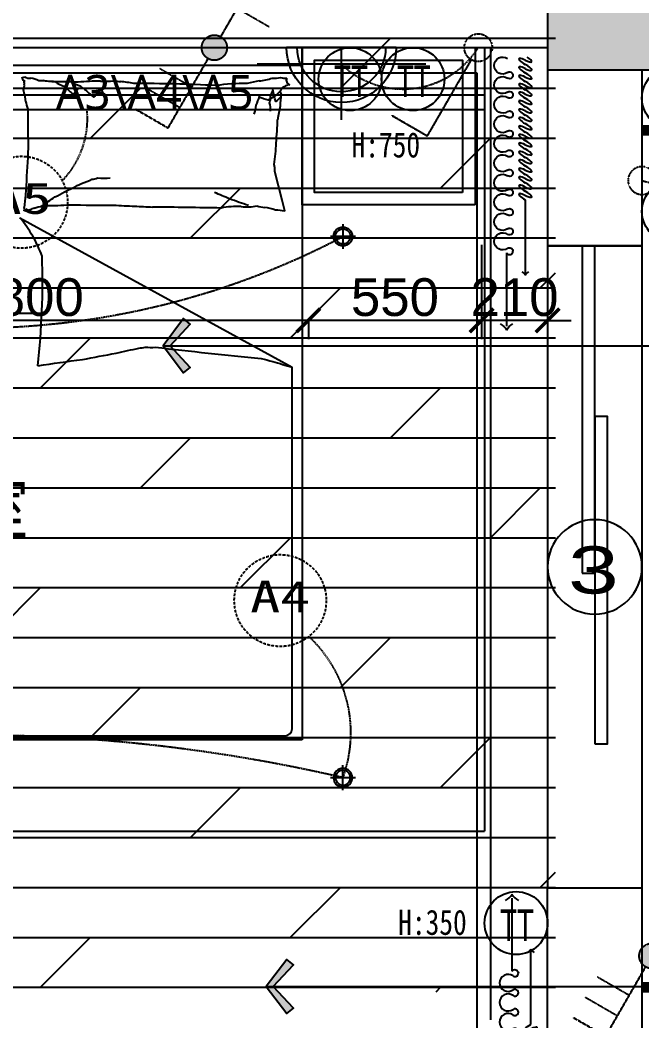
# Model space of a CAD drawing. Header units: millimetres. Extents: x 148889 to 229003, y -70503 to 111106.
# Drawn here: x 214021 to 215997, y 63377 to 66555 of the extents above; entities that cross this region are included whole.
import ezdxf
from ezdxf.enums import TextEntityAlignment as Align

# ---------------------------------------------------------------- set-up
doc = ezdxf.new("R2010")
doc.units = ezdxf.units.MM
doc.header["$PDMODE"] = 3
doc.linetypes.add('DASHED2', pattern=[0.375, 0.25, -0.125])
doc.linetypes.add('HIDDEN', pattern=[0.375, 0.25, -0.125])
for name, color, linetype in [('AXIS_TEXT', 7, 'Continuous'), ('C-天花标高', 1, 'Continuous'), ('C-灯具1', 2, 'Continuous'), ('C-造型线1(造型分割)', 4, 'Continuous'), ('C-门套', 16, 'Continuous'), ('F-地坪1(分割线)', 16, 'Continuous'), ('P-原墙线', 7, 'Continuous'), ('P-外部尺寸', 44, 'Continuous'), ('P-完成面尺寸', 44, 'Continuous'), ('P-开关', 7, 'DASHED2'), ('P-插座', 1, 'Continuous'), ('P-文字', 3, 'Continuous'), ('P-水路', 7, 'Continuous'), ('P-活动家具', 3, 'Continuous'), ('P-门', 1, 'Continuous'), ('P-间墙尺寸', 6, 'Continuous'), ('大墨图框', 4, 'Continuous')]:
    doc.layers.add(name, color=color, linetype=linetype)
doc.styles.add('Arial', font='arial.ttf')
doc.styles.add('COMPLEX', font='complex_.ttf')
doc.styles.add('H1', font='SimSun.ttf')
doc.styles.add('ROMANS', font='ROMANS.shx', dxfattribs={"bigfont": 'BIGFONT.shx'})
doc.styles.add('宋体', font='SimSun.ttf')
doc.dimstyles.new('1比60', dxfattribs={"dimscale": 60, "dimtxt": 2, "dimasz": 1.25, "dimexe": 1, "dimexo": 1, "dimgap": 0.2, "dimtad": 1, "dimdec": 0, "dimrnd": 0.005, "dimzin": 0, "dimdsep": 46, "dimtxsty": 'Arial', "dimblk": 'ARCHTICK', "dimcen": 0.125, "dimdle": 1, "dimclrd": 44, "dimclre": 44, "dimclrt": 50, "dimadec": 0, "dimazin": 0, "dimtfac": 1, "dimtdec": 0, "dimtix": 1, "dimtmove": 2, "dimatfit": 3, "dimldrblk": 'DOT', "dimfxl": 4, "dimfxlon": 1, "dimtvp": 1, "dimtolj": 1, "dimtzin": 0, "dimarcsym": 0})
doc.dimstyles.new('1比80', dxfattribs={"dimscale": 80, "dimtxt": 2, "dimasz": 1.25, "dimexe": 1, "dimexo": 1, "dimgap": 0.25, "dimtad": 1, "dimdec": 0, "dimrnd": 0.005, "dimzin": 0, "dimdsep": 46, "dimtxsty": 'Arial', "dimblk": 'ARCHTICK', "dimcen": 0.125, "dimdle": 1, "dimclrd": 44, "dimclre": 44, "dimclrt": 50, "dimadec": 0, "dimazin": 0, "dimtfac": 1, "dimtdec": 0, "dimtix": 1, "dimtmove": 2, "dimatfit": 3, "dimldrblk": 'DOT', "dimfxl": 5, "dimfxlon": 1, "dimtvp": 1, "dimtolj": 1, "dimtzin": 0, "dimarcsym": 0})
doc.dimstyles.new('出图比例1：50', dxfattribs={"dimscale": 50, "dimtxt": 2.5, "dimasz": 2, "dimexe": 2, "dimexo": 2, "dimgap": 1, "dimtad": 1, "dimdec": 0, "dimrnd": 5, "dimzin": 0, "dimdsep": 46, "dimtxsty": 'ROMANS', "dimblk1": 'ZHL_XS', "dimblk2": 'ZHL_XS', "dimsah": 1, "dimcen": 0.09, "dimclrd": 256, "dimclre": 256, "dimclrt": 41, "dimadec": 0, "dimazin": 0, "dimtfac": 1, "dimtdec": 4, "dimtix": 1, "dimtmove": 2, "dimatfit": 3, "dimldrblk": 'ZHL_JT', "dimfxl": 1, "dimtolj": 1, "dimtzin": 0, "dimarcsym": 0})

# ---------------------------------------------------------------- blocks, each defined once
blk = doc.blocks.new('_AXISO')
blk.add_circle((0, 0), 0.5)
at = {"layer": 'AXIS_TEXT', "style": 'COMPLEX', "width": 1.041667}
blk.add_attdef('A', text='', height=0.56, dxfattribs=at).set_placement((-0.25, -0.28), (0.25, -0.28), align=Align.FIT)
blk = doc.blocks.new('ZHL_JT')
blk.add_line((-0.221, 0), (-1, 0))
blk.add_lwpolyline([(-0.221, 0), (-0.861, -0.689), (-0.654, -0.862), (0, 0), (-0.654, 0.862), (-0.861, 0.689)], close=True)
for points in [[(-0.861, 0.689), (-0.654, 0.862), (-0.221, 0), (0, 0)], [(-0.861, -0.689), (-0.654, -0.862), (-0.221, 0), (0, 0)]]:
    blk.add_solid(points)
blk = doc.blocks.new('ZHL_XS')
blk.add_line((-1, 0), (0, 0))
at = {"const_width": 0.2}
blk.add_lwpolyline([(-0.6, -0.6), (0.6, 0.6)], dxfattribs=at)
blk = doc.blocks.new('A$C01C20CD7')
at = {"layer": 'C-灯具1'}
for p, q in [((52.8, 105.7, 2984.9), (52.8, 0, 2984.9)), ((0, 52.8, 2984.9), (105.7, 52.8, 2984.9))]:
    blk.add_line(p, q, dxfattribs=at)
for radius in [39.9, 31.7]:
    blk.add_circle((52.8, 52.8, 2984.9), radius, dxfattribs=at)
blk = doc.blocks.new('A$C56525102')
for p, q in [((75.1, 93.7), (232.9, 369.9)), ((232.9, 369.9), (75.1, 93.7)), ((232.9, 369.9), (360.4, 297)), ((360.4, 297), (232.9, 369.9))]:
    blk.add_line(p, q)
blk.add_ellipse((50.2, 50.2), major_axis=(-50.2, 0), ratio=1, start_param=3.141958, end_param=9.425143)
blk = doc.blocks.new('A$C54774CFD')
h = blk.add_hatch(color=256)
edge = h.paths.add_edge_path()
edge.add_ellipse((249.1, 255.2), major_axis=(-40.1, 0.2), ratio=1, start_angle=275.9333, end_angle=420.2823)
edge.add_ellipse((249.1, 255.2), major_axis=(-40.1, 0.2), ratio=1, start_angle=420.2823, end_angle=444.3644)
edge.add_ellipse((249.1, 255.2), major_axis=(-40.1, 0.2), ratio=1, start_angle=444.3644, end_angle=455.9333)
edge.add_ellipse((249.1, 255.2), major_axis=(-40.1, 0.2), ratio=1, start_angle=95.9333, end_angle=240.2823)
edge.add_ellipse((249.1, 255.2), major_axis=(-40.1, 0.3), ratio=1, start_angle=96.0559, end_angle=264.487, ccw=False)
edge.add_ellipse((249.1, 255.2), major_axis=(-40.1, 0.2), ratio=1, start_angle=95.9333, end_angle=240.2823, ccw=False)
edge.add_ellipse((249.1, 255.2), major_axis=(-40.1, 0.3), ratio=1, start_angle=96.0559, end_angle=264.487, ccw=False)
edge.add_ellipse((249.1, 255.2), major_axis=(-40.1, 0.2), ratio=1, start_angle=95.9333, end_angle=240.2823, ccw=False)
edge.add_ellipse((249.1, 255.2), major_axis=(-40.1, 0.3), ratio=1, start_angle=96.0559, end_angle=264.487)
edge.add_ellipse((249.1, 255.2), major_axis=(-40.1, 0.2), ratio=1, start_angle=264.3644, end_angle=275.9333)
for p, q in [((269.1, 289.9), (396.4, 510.3)), ((396.4, 510.3), (269.1, 289.9)), ((396.4, 510.3), (498.1, 451.6)), ((460.5, 386.4), (358.7, 445.1)), ((422.8, 321.1), (321.1, 379.9)), ((75.3, 189.2), (177.1, 130.5)), ((37.7, 124), (139.4, 65.2))]:
    blk.add_line(p, q)
blk.add_ellipse((249.1, 255.2), major_axis=(-40.1, 0.2), ratio=1, start_param=1.572132, end_param=7.855317)
at = {"xscale": 0.8000000002029747, "yscale": 0.7999999998137355, "zscale": 0.8, "rotation": 179.7537206778252}
blk.add_blockref('A$C56525102', (289.4, 295.1), dxfattribs=at)
blk = doc.blocks.new('A$C567856EC')
at = {"layer": 'C-灯具1'}
for p, q in [((350, 732.6), (350, 350)), ((796.2, 438), (-96.2, 438)), ((640.5, 350), (59.5, 350))]:
    blk.add_line(p, q, dxfattribs=at)
for radius in [290.5, 233.9]:
    blk.add_arc((350, 350), radius, 0, 180, dxfattribs=at)
blk = doc.blocks.new('A$C3A1E34E2')
at = {"color": 0, "linetype": 'ByBlock'}
for p, q in [((899.3, 121.9), (1231.8, 121.9)), ((657.5, 36.8, 0), (1000.5, 36.8, 0))]:
    blk.add_line(p, q, dxfattribs=at)
for centre, start, end in [((1016.9, 68.9, 0), 206.8177, 243.0269), ((1016.9, 4.6, 0), 116.9731, 153.1823)]:
    blk.add_arc(centre, 36.1, start, end, dxfattribs=at)
for centre, major_axis, start_param, end_param in [((48.4, 139.7), (-27.4, 27.4), -0.785341, 1.400999), ((48.4, 139.7), (-27.4, 27.4), 3.311504, 5.497844), ((137.1, 139.7), (27.4, 27.4), 0.785455, 2.971795), ((137.1, 139.7), (27.4, 27.4), 4.8823, 7.06864), ((225.8, 139.7), (-27.4, 27.4), -0.785341, 1.400999), ((225.8, 139.7), (27.4, 27.4), 4.8823, 7.06864), ((314.4, 139.7), (27.4, 27.4), 0.785341, 2.971681), ((314.4, 139.7), (27.4, 27.4), 4.882187, 7.068527), ((403.1, 139.7), (27.4, 27.4), 0.785341, 2.971681), ((403.1, 139.7), (27.4, 27.4), 4.882187, 7.068527), ((491.8, 139.7), (-27.4, 27.4), -0.785341, 1.400999), ((491.8, 139.7), (-27.4, 27.4), 3.311504, 5.497844), ((580.5, 139.7), (27.4, 27.4), 0.785455, 2.971795), ((580.5, 139.7), (27.4, 27.4), 4.8823, 7.06864), ((669.1, 139.7), (-27.4, 27.4), -0.785341, 1.400999), ((669.1, 139.7), (27.4, 27.4), 4.8823, 7.06864), ((757.8, 139.7), (27.4, 27.4), 0.785341, 2.971681), ((757.8, 139.7), (27.4, 27.4), 4.882187, 7.068527), ((846.5, 139.7), (27.4, 27.4), 0.785341, 2.971681), ((846.5, 139.7), (27.4, 27.4), 4.882187, 7.068527), ((1280.2, 181), (46.9, 46.9), 2.824252, 3.456222), ((92.7, 108.3), (-11, 11), 0.169911, 4.542591), ((181.4, 108.3), (11, 11), 1.740708, 6.113388), ((270.1, 108.3), (-11, 11), 0.169911, 4.542591), ((358.8, 108.3), (11, 11), 1.740594, 6.113274), ((447.4, 108.3), (-11, 11), 0.169798, 2.356194), ((447.4, 108.3), (11, 11), 3.927048, 6.113388), ((536.1, 108.3), (-11, 11), 0.169911, 4.542591), ((624.8, 108.3), (11, 11), 1.740708, 6.113388), ((713.5, 108.3), (-11, 11), 0.169911, 4.542591), ((802.1, 108.3), (11, 11), 1.740594, 6.113274), ((890.8, 108.3), (-11, 11), 0.169798, 2.356194), ((1280.2, 62.9), (-46.9, 46.9), -0.314629, 0.31734)]:
    blk.add_ellipse(centre, major_axis=major_axis, ratio=1, start_param=start_param, end_param=end_param, dxfattribs=at)
at = {"color": 0, "linetype": 'ByBlock', "extrusion": (0, 0, -1)}
blk.add_ellipse((890.8, 108.3), major_axis=(13.9, 8.4), ratio=0.942431, start_param=-0.491972, end_param=2.091434, dxfattribs=at)
at = {"color": 0, "extrusion": (0, 0, -1)}
for centre, start_param, end_param in [((33.7, 36.8, 0), -1.424879, 1.716714), ((72.1, 36.8, 0), -1.424879, 1.716714), ((110.5, 36.8, 0), -1.424879, 1.716714), ((148.9, 36.8, 0), -1.424879, 1.716714), ((187.3, 36.8, 0), -1.424879, 1.716714), ((225.7, 36.8, 0), -1.424879, 1.716714), ((264, 36.8, 0), -1.424879, 1.716714), ((302.4, 36.8, 0), -1.424879, 1.716714), ((340.8, 36.8, 0), -1.424879, 1.716714), ((379.2, 36.8, 0), -1.424879, 1.716714), ((417.6, 36.8, 0), -1.424879, 1.716714), ((456, 36.8, 0), -1.424879, 1.716714), ((494.4, 36.8, 0), -1.424879, 1.716714), ((532.7, 36.8, 0), -1.424879, 1.716714), ((571.1, 36.8, 0), -1.424879, 1.716714), ((609.5, 36.8, 0), -1.424879, 1.716714), ((647.9, 36.8, 0), -1.424879, 1.716714), ((14.5, 36.8, 0), 1.716714, 4.546394), ((52.9, 36.8, 0), 1.716714, 4.858306), ((91.3, 36.8, 0), 1.716714, 4.858306), ((129.7, 36.8, 0), 1.716714, 4.858306), ((168.1, 36.8, 0), 1.716714, 4.858306), ((206.5, 36.8, 0), 1.716714, 4.858306), ((244.9, 36.8, 0), 1.716714, 4.858306), ((283.2, 36.8, 0), 1.716714, 4.858306), ((321.6, 36.8, 0), 1.716714, 4.858306), ((360, 36.8, 0), 1.716714, 4.858306), ((398.4, 36.8, 0), 1.716714, 4.858306), ((436.8, 36.8, 0), 1.716714, 4.858306), ((475.2, 36.8, 0), 1.716714, 4.858306), ((513.6, 36.8, 0), 1.716714, 4.858306), ((551.9, 36.8, 0), 1.716714, 4.858306), ((590.3, 36.8, 0), 1.716714, 4.858306), ((628.7, 36.8, 0), 1.716714, 4.858306)]:
    blk.add_ellipse(centre, major_axis=(-16.5, 28.6), ratio=0.254545, start_param=start_param, end_param=end_param, dxfattribs=at)
blk = doc.blocks.new('做成ACAD TuKuai0334')
at = {"ltscale": 0.1}
blk.add_lwpolyline([(-561.5, 302.8), (-426.8, 236.8), (-448.8, 191.9), (-583.5, 257.9)], close=True, dxfattribs=at)
blk.add_lwpolyline([(-433.4, 223.4), (4.4, 9, -1), (-4.4, -9), (-442.2, 205.4)], format="xyb", close=True, dxfattribs=at)
blk.add_arc((0, 0), 50, 165.4474, 142.3735, dxfattribs=at)
blk = doc.blocks.new('A$C46D34C97')
at = {"layer": 'P-活动家具'}
blk.add_circle((550, 550), 550, dxfattribs=at)
at = {"layer": 'P-活动家具', "color": 252}
blk.add_circle((550, 550), 530, dxfattribs=at)
at = {"layer": 'P-活动家具', "extrusion": (-3.63023e-16, 2.76781e-16, -1)}
for centre, major_axis, start_param, end_param in [((1049.3, 1346), (-20.3, 20.3), 6.272135, 7.768104), ((-273.3, -277.1), (-1617.4, 1374.5), 1.550382, 1.752631), ((1664.7, 216.2), (-994.3, 840.3), 0.021596, 0.360844), ((1070.8, 1280.2), (-58.9, 58.9), 5.207152, 6.572082), ((1036.9, 1361), (-6.73, 6.73), 4.573679, 6.061226), ((2280.8, 2279.2), (-1189.8, 1001.7), 4.649527, 4.945795), ((488, 1698.7), (-473.6, 473.6), 3.077462, 3.14993), ((488, 1698.7), (-473.6, 473.6), 3.077462, 3.14993), ((869.8, 868.7), (-287.2, 287.2), 1.088485, 2.044585), ((3013.8, -1925.6), (-2658, 2658), 0.117026, 0.206621), ((713.8, 1048.9), (-27, 27), 5.179428, 6.355186), ((1349, 1046.5), (-20.3, 20.3), 1.65498, 3.150948), ((715.2, 983.3), (-46.3, 46.3), 5.075891, 6.45545), ((689.6, 1035.5), (-8.59, 8.59), 4.369902, 5.615979), ((218, 1661), (-998.3, 835.3), 2.951906, 3.29117), ((1284.2, 1072.3), (-59.3, 59.3), 2.900344, 4.264281), ((1364.2, 1035.2), (-7.36, 7.36), 3.430198, 4.849571), ((2639.4, -411.8), (1394, 1394), 4.676754, 4.720313), ((2639.4, -411.8), (1394, 1394), 4.676754, 4.720313), ((-890.8, -909.4), (-1854.2, 1560.2), 1.56328, 1.742544), ((-1385.7, 2499.7), (-2136, 2136), 2.901951, 3.001897), ((989.8, 711.1), (-46.5, 46.5), 2.96034, 4.340179), ((1044.8, 697.4), (-16.7, 16.7), 3.964784, 4.786085), ((1051.6, 711.4), (-27.2, 27.2), 3.070293, 4.127567)]:
    blk.add_ellipse(centre, major_axis=major_axis, ratio=1, start_param=start_param, end_param=end_param, dxfattribs=at)
at = {"layer": 'P-活动家具', "rotation": 12.44499721410939}
blk.add_blockref('做成ACAD TuKuai0334', (1314.7, 475.1), dxfattribs=at)
blk = doc.blocks.new('_ArchTick')
at = {"color": 0, "linetype": 'ByBlock', "const_width": 0.15}
blk.add_lwpolyline([(-0.5, -0.5), (0.5, 0.5)], dxfattribs=at)
blk = doc.blocks.new('*D778')
at = {"layer": 'Defpoints', "color": 0}
for p in [(214847.9, 66467.5), (218786.8, 66467.5), (214847.9, 63097.5)]:
    blk.add_point(p, dxfattribs=at)
at = {"layer": 'P-外部尺寸', "color": 44, "lineweight": -2}
for p, q in [((218786.8, 63017.5), (218786.8, 66547.5)), ((218386.8, 66467.5), (218866.8, 66467.5)), ((218386.8, 63097.5), (218866.8, 63097.5))]:
    blk.add_line(p, q, dxfattribs=at)
at = {"layer": 'P-外部尺寸', "color": 44, "lineweight": -2, "xscale": 100, "yscale": 100, "zscale": 100}
for p, rotation in [((218786.8, 66467.5), 90), ((218786.8, 63097.5), 270)]:
    blk.add_blockref('_ArchTick', p, dxfattribs=dict(at, rotation=rotation))
at = {"layer": 'P-外部尺寸', "color": 50, "insert": (218685.1, 64782.5), "char_height": 160, "attachment_point": 5, "rotation": 90, "style": 'Arial'}
blk.add_mtext('\\A1;3370', dxfattribs=at)
blk = doc.blocks.new('_Dot')
at = {"color": 0, "linetype": 'ByBlock', "lineweight": -2}
blk.add_line((-0.5, 0), (-1, 0), dxfattribs=at)
at = {"color": 0, "linetype": 'ByBlock', "const_width": 0.5}
blk.add_lwpolyline([(-0.25, 0, 1), (0.25, 0, 1)], format="xyb", close=True, dxfattribs=at)
blk = doc.blocks.new('*D779')
at = {"layer": 'Defpoints', "color": 0}
for p in [(215363.4, 66747.5), (218956.8, 66747.5), (215017.9, 66467.5)]:
    blk.add_point(p, dxfattribs=at)
at = {"layer": 'P-外部尺寸', "color": 44, "lineweight": -2}
for p, q in [((218956.8, 66747.5), (218956.8, 66847.5)), ((218556.8, 66747.5), (219036.8, 66747.5)), ((218956.8, 66467.5), (218956.8, 66747.5)), ((218556.8, 66467.5), (219036.8, 66467.5)), ((218956.8, 66467.5), (218956.8, 66367.5))]:
    blk.add_line(p, q, dxfattribs=at)
at = {"layer": 'P-外部尺寸', "color": 44, "lineweight": -2, "xscale": 100, "yscale": 100, "zscale": 100}
for p, rotation in [((218956.8, 66747.5), 270), ((218956.8, 66467.5), 90)]:
    blk.add_blockref('_ArchTick', p, dxfattribs=dict(at, rotation=rotation))
at = {"layer": 'P-外部尺寸', "color": 50, "insert": (218855.1, 66607.5), "char_height": 160, "attachment_point": 5, "rotation": 90, "style": 'Arial'}
blk.add_mtext('\\A1;280', dxfattribs=at)
blk = doc.blocks.new('*D989')
at = {"layer": 'Defpoints', "color": 0}
for p in [(215486.9, 65980.9), (215696.9, 65980.9), (215486.9, 65600.8)]:
    blk.add_point(p, dxfattribs=at)
at = {"layer": 'P-完成面尺寸', "color": 44, "lineweight": -2}
for p, q in [((215486.9, 65840.8), (215486.9, 65540.8)), ((215696.9, 65840.8), (215696.9, 65540.8)), ((215486.9, 65600.8), (215411.9, 65600.8)), ((215696.9, 65600.8), (215486.9, 65600.8)), ((215696.9, 65600.8), (215771.9, 65600.8))]:
    blk.add_line(p, q, dxfattribs=at)
at = {"layer": 'P-完成面尺寸', "color": 44, "lineweight": -2, "xscale": 75, "yscale": 75, "zscale": 75}
blk.add_blockref('_ArchTick', (215486.9, 65600.8), dxfattribs=at)
at = {"layer": 'P-完成面尺寸', "color": 44, "lineweight": -2, "xscale": 75, "yscale": 75, "zscale": 75, "rotation": 180}
blk.add_blockref('_ArchTick', (215696.9, 65600.8), dxfattribs=at)
at = {"layer": 'P-完成面尺寸', "color": 50, "insert": (215591.9, 65674), "char_height": 120, "attachment_point": 5, "style": 'Arial'}
blk.add_mtext('\\A1;210', dxfattribs=at)
blk = doc.blocks.new('*D990')
at = {"layer": 'Defpoints', "color": 0}
for p in [(215486.9, 65980.9), (214936.9, 65634.4), (214936.9, 65600.8)]:
    blk.add_point(p, dxfattribs=at)
at = {"layer": 'P-完成面尺寸', "color": 44, "lineweight": -2}
for p, q in [((215486.9, 65840.8), (215486.9, 65540.8)), ((215546.9, 65600.8), (214876.9, 65600.8)), ((214936.9, 65600.8), (214936.9, 65540.8))]:
    blk.add_line(p, q, dxfattribs=at)
at = {"layer": 'P-完成面尺寸', "color": 44, "lineweight": -2, "xscale": 75, "yscale": 75, "zscale": 75, "rotation": 180}
blk.add_blockref('_ArchTick', (214936.9, 65600.8), dxfattribs=at)
at = {"layer": 'P-完成面尺寸', "color": 44, "lineweight": -2, "xscale": 75, "yscale": 75, "zscale": 75}
blk.add_blockref('_ArchTick', (215486.9, 65600.8), dxfattribs=at)
at = {"layer": 'P-完成面尺寸', "color": 50, "insert": (215211.9, 65674), "char_height": 120, "attachment_point": 5, "style": 'Arial'}
blk.add_mtext('\\A1;550', dxfattribs=at)
blk = doc.blocks.new('*D991')
at = {"layer": 'Defpoints', "color": 0}
for p in [(214936.9, 65634.4), (213136.9, 65600.8), (213136.9, 65561.2)]:
    blk.add_point(p, dxfattribs=at)
at = {"layer": 'P-完成面尺寸', "color": 44, "lineweight": -2}
for p, q in [((213136.9, 65600.8), (213136.9, 65660.8)), ((214996.9, 65600.8), (213076.9, 65600.8)), ((214936.9, 65600.8), (214936.9, 65540.8))]:
    blk.add_line(p, q, dxfattribs=at)
at = {"layer": 'P-完成面尺寸', "color": 44, "lineweight": -2, "xscale": 75, "yscale": 75, "zscale": 75, "rotation": 180}
blk.add_blockref('_ArchTick', (213136.9, 65600.8), dxfattribs=at)
at = {"layer": 'P-完成面尺寸', "color": 44, "lineweight": -2, "xscale": 75, "yscale": 75, "zscale": 75}
blk.add_blockref('_ArchTick', (214936.9, 65600.8), dxfattribs=at)
at = {"layer": 'P-完成面尺寸', "color": 50, "insert": (214036.9, 65674), "char_height": 120, "attachment_point": 5, "style": 'Arial'}
blk.add_mtext('\\A1;1800', dxfattribs=at)
blk = doc.blocks.new('海龙工具_201504301644020')
blk.add_circle((4.589, 4.589, -174.232), 4.172)
at = {"style": '宋体', "width": 1.831196}
blk.add_attdef('1', text='', height=2.1, dxfattribs=at).set_placement((1.854, 3.533, -174.232), (7.324, 3.533, -174.232), align=Align.FIT)
blk = doc.blocks.new('A$C12383B25')
for p, q in [((52.1, 0), (0, 118.3)), ((0, 118.3), (52.1, 0)), ((308.3, 112.8), (52.1, 0)), ((52.1, 0), (308.3, 112.8))]:
    blk.add_line(p, q)
blk.add_ellipse((348.7, 130.6), major_axis=(-35.5, 26.3), ratio=1, start_param=0.0009764249131827, end_param=6.284161732092768)

msp = doc.modelspace()

# ---------------------------------------------------------------- hatches: boundary and pattern name
at = {"layer": 'F-地坪1(分割线)'}
h = msp.add_hatch(dxfattribs=at)
h.set_pattern_fill('DOLMIT', color=250, scale=25, style=0)
h.set_pattern_definition([(0, (250, 140), (0, 158.75), []), (45, (250, 140), (-317.4998, 317.4998), [224.5065, -449.0125])])
h.paths.add_polyline_path([(215721.9, 66527.5), (215721.9, 62917.5), (215581.9, 62917.5), (215581.9, 63467.5), (211516.9, 63467.5), (211516.9, 64353), (212281.9, 65011.4), (212281.9, 66527.5)])
h = msp.add_hatch(dxfattribs=at)
h.set_pattern_fill('ANGLE', color=250, scale=120, style=0)
h.set_pattern_definition([(0, (250, 140), (0, 838.2), [609.6, -228.6]), (90, (250, 140), (-838.2, 5e-14), [609.6, -228.6])])
h.paths.add_polyline_path([(217511.9, 65907.5), (217511.9, 66197.5), (216041.9, 66197.5), (215961.9, 66197.5), (215961.9, 66117.5), (216041.9, 66117.5), (216041.9, 65937.5), (216041.9, 63897.5), (216041.9, 63717.5), (215951.9, 63717.5), (215951.9, 63297.5), (216041.9, 63297.5), (216041.9, 62797.5), (216041.9, 62617.5), (216041.9, 60597.5), (216041.9, 60417.5), (215961.9, 60417.5), (215961.9, 59462.5), (217511.9, 59462.5), (217511.9, 60672.5), (217511.9, 62647.5), (217511.9, 63897.5)])
at = {"layer": 'P-原墙线'}
h = msp.add_hatch(color=8, dxfattribs=at)
h.paths.add_polyline_path([(215696.9, 66747.5), (215696.9, 66397.5), (216171.9, 66397.5), (216171.9, 66747.5)])
h.paths.add_polyline_path([(210226.9, 66747.5), (209946.9, 66747.5), (209946.9, 66352.5), (210226.9, 66352.5), (210226.9, 66452.5)])

# ---------------------------------------------------------------- linework, layer by layer
at = {"layer": 'C-造型线1(造型分割)'}
for p, q in [((215496.9, 66467.5), (215496.9, 63977.5)), ((215516.9, 63377.5), (215516.9, 66467.5)), ((212236.9, 66317.5), (215496.9, 66317.5)), ((212236.9, 63977.5), (215496.9, 63977.5))]:
    msp.add_line(p, q, dxfattribs=at)
at = {"layer": 'C-造型线1(造型分割)', "color": 45}
msp.add_lwpolyline([(212236.9, 66270.5), (215496.9, 66270.5)], dxfattribs=at)
at = {"layer": 'C-门套', "linetype": 'HIDDEN'}
msp.add_lwpolyline([(215696.9, 63797.5), (215996.9, 63797.5), (215996.9, 65837.5), (215696.9, 65837.5)], close=True, dxfattribs=at)
at = {"layer": 'F-地坪1(分割线)', "color": 250}
msp.add_line((212031.9, 66387.5), (215471.9, 66387.5), dxfattribs=at)
msp.add_lwpolyline([(215471.9, 66387.5), (215471.9, 62777.5), (215331.9, 62777.5), (215331.9, 63327.5), (211266.9, 63327.5), (211266.9, 64213), (212031.9, 64871.4), (212031.9, 66387.5)], close=True, dxfattribs=at)
at = {"layer": 'P-原墙线'}
for p, q in [((215696.9, 66747.5), (215696.9, 65837.5)), ((212216.9, 66467.5), (215696.9, 66467.5)), ((215696.9, 66397.5), (216171.9, 66397.5)), ((215996.9, 65837.5), (215996.9, 66397.5)), ((215696.9, 65837.5), (215996.9, 65837.5)), ((215696.9, 63097.5), (215696.9, 63797.5)), ((215696.9, 63797.5), (215996.9, 63797.5)), ((215996.9, 63192.5), (215996.9, 63797.5))]:
    msp.add_line(p, q, dxfattribs=at)
at = {"layer": 'P-开关', "ltscale": 10}
for centre, radius, start, end in [((215237.6, 66619.2), 283.1, 226.2558, 327.5982), ((216158, 66621.3), 598.3, 254.3735, 338.0292), ((213951.4, 66242.1), 283.5, 315.8629, 5.7514), ((213867.2, 68112.4), 2536, 242.2789, 297.7211), ((214654.1, 64290.1), 417.8, 340.0491, 47.1048), ((213866.9, 59066.1), 5216.6, 76.9264, 103.0736)]:
    msp.add_arc(centre, radius, start, end, dxfattribs=at)
at = {"layer": 'P-水路', "color": 5, "const_width": 33.2}
msp.add_lwpolyline([(209746.4, 58962.1), (215354.3, 58962.1), (215354.3, 59733.3), (216159.1, 59733.3), (216159.1, 59733.3), (216159.1, 59733.3), (216159.1, 59733.3), (216159.1, 59733.3), (216159.1, 59733.3), (216955.8, 59733.3), (216955.8, 59733.3), (216955.8, 59733.3), (217336.7, 59733.3), (217336.7, 59515.2), (217336.7, 59733.3), (217336.7, 62360.3), (217336.7, 63954.4), (217336.7, 63481.2), (215996.9, 63481.2), (217336.7, 63481.2), (217336.7, 66204.8), (215996.9, 66204.8)], dxfattribs=at)
at = {"layer": 'P-活动家具'}
for p, q in [((213116.9, 66467.5), (214916.9, 66467.5)), ((214916.9, 66467.5), (214916.9, 64267.5)), ((213116.9, 66411.5), (214916.9, 66411.5)), ((214916.9, 64267.5), (213116.9, 64267.5))]:
    msp.add_line(p, q, dxfattribs=at)
at = {"layer": 'P-活动家具', "color": 252}
for p, q in [((214916.9, 66411.5), (214916.9, 65936.4)), ((214853.6, 65982.7), (214830.6, 66074.4)), ((214861.9, 65949.3), (214853.6, 65982.7)), ((214020.7, 65926.9), (214885.3, 65452)), ((213167.8, 65624), (214089.4, 65624)), ((214885.3, 64303.2), (214885.3, 65452)), ((213167.8, 64281), (214863.1, 64281))]:
    msp.add_line(p, q, dxfattribs=at)
at = {"layer": 'P-活动家具'}
msp.add_lwpolyline([(215466.9, 65967.5), (214916.9, 65967.5), (214916.9, 66467.5), (215466.9, 66467.5)], close=True, dxfattribs=at)
at = {"layer": 'P-活动家具', "color": 252}
msp.add_lwpolyline([(215426.9, 66007.5), (214956.9, 66007.5), (214956.9, 66427.5), (215426.9, 66427.5)], close=True, dxfattribs=at)
for points in [[(214092.8, 66364.3, 0.088153), (214131.1, 66360.3, 0.088153), (214165.8, 66343.4, 0.077547), (214189.8, 66319.4, 0.104574), (214205.4, 66339.2)], [(214183.9, 66357.9, 0.027842), (214210.3, 66346.2, 0.048685), (214224.2, 66337.2, 0.023666), (214255.2, 66310.1, 0.028414), (214276.4, 66337.1, 0.046801), (214282.1, 66328.6, 0.023191), (214291, 66310)], [(214847.5, 66328.8, -0.077379), (214808.9, 66300.7, -0.121355), (214780.6, 66312.1, -0.047525), (214769.5, 66284.8, -0.047525), (214763.9, 66255.8)], [(214849.2, 66311, -0.05369), (214833.4, 66296.6, -0.030721), (214824.4, 66333, -0.015448), (214820.2, 66323.5, -0.013244), (214816, 66312.1, -0.082127), (214812.7, 66292, -0.064164), (214816, 66266.2)], [(214088.6, 65963.9, 0.016108), (214131.8, 65993.1, 0.024599), (214161.6, 66009.8, 0.009477), (214216.1, 66035.7, 0.015937), (214249.3, 66049.4, 0.072521), (214267.4, 66053.4, 0.033339), (214307.7, 66053.6)], [(214746.9, 65965.6, 0.009729), (214716.6, 65975.7, 0.009729), (214686.7, 65986.9, 0.007971), (214662.5, 65996.9, 0.007971), (214638.7, 66007.7)], [(214077.7, 65456.7, -0.007297), (214218.8, 65476.4, -0.009508), (214326.3, 65496.5, -0.006616), (214398.5, 65512.5, 0.023828), (214418.7, 65516.2, 0.052541), (214450.5, 65515.6, 0.004914), (214786.8, 65480.1, 0.013133), (214823.9, 65470.6, 0.007859), (214885.3, 65452)]]:
    msp.add_lwpolyline(points, format="xyb", dxfattribs=at)
for centre, radius, start, end in [((214024.6, 66374.1), 3.8, 291.7883, 340.436), ((214026.5, 66368), 2.58, 340.436, 101.8931), ((214026.1, 66400.6), 27.9, 274.3025, 291.7883), ((214033.4, 66368.9), 4.75, 201.9904, 281.8931), ((214050.5, 66357.9), 17.3, 158.579, 201.9904), ((214052.8, 66402.3), 32.1, 239.3487, 274.3025), ((214049.7, 66310.7), 59.9, 59.3487, 84.7408), ((214049.9, 65450.7), 912, 84.7408, 88.0921), ((214150.2, 64698.6), 1660.3, 88.0921, 90.5757), ((214286.7, 65391.2), 970.2, 90.5757, 94.8018), ((214291.2, 66683), 321.9, 267.4614, 274.8018), ((214348.1, 66528.8), 169.3, 259.8101, 267.4614), ((214278.2, 65774.9), 588.1, 79.8101, 83.9133), ((214815.5, 66094.7), 269.2, 97.5468, 105.744), ((214730.4, 66696.5), 338.6, 278.4372, 285.744), ((214822.3, 66549.6), 179, 270, 278.4372), ((214868.2, 66471), 100.4, 258.7276, 270), ((214881.2, 66364), 14.6, 153.4195, 258.7276), ((213998.3, 66346.3), 36.4, 338.579, 8.1335), ((213765, 66275.7), 273.4, 8.1335, 12.1095), ((214382.3, 61187.2), 5166.5, 87.1101, 90.0008), ((214742.4, 65595.2), 758.5, 90, 97.5468), ((214881.3, 66311.8), 38, 94.4002, 153.4195), ((214863, 66329.3), 15.5, 180.5031, 217.7002), ((214254, 66343.8), 220.4, 187.6809, 192.1095), ((214163.9, 66319), 127.2, 189.7044, 201.8859), ((215074.1, 66281.7), 226.6, 170.3156, 180), ((216379.9, 66233.8), 2334.4, 179.0718, 181.9146), ((215805.4, 66074.6), 980, 167.8016, 170.3156), ((211820.6, 66382.8), 3022.1, 355.8511, 357.2829), ((215561.6, 66074.9), 1516.9, 176.945, 178.3669), ((214103.6, 66198.1), 732, 351.9949, 357.3351), ((229167.6, 65192), 15150.6, 176.49514, 176.94504), ((214755.5, 66077.9), 75.2, 357.3351, 14.0452), ((214390, 65937.4), 356.9, 170.0016, 176.4951), ((214013.2, 65953.1), 21.5, 350.0016, 16.6978), ((214034.5, 65947.9), 1.47, 16.6978, 97.1204), ((214063.1, 65855), 97.2, 97.1204, 106.2211), ((214090.1, 65875.7), 85.3, 106.2211, 117.2841), ((214055.1, 66006.6), 50.3, 282.869, 297.2841), ((214068.1, 66123.6), 162.1, 273.574, 282.869), ((214097.7, 67258.9), 1293.3, 270.2865, 273.574), ((214285.9, 72321.1), 6353.9, 269.02962, 270.28654), ((214425.2, 67456.9), 1493.5, 265.8718, 268.4645), ((214516.1, 67916), 1956.4, 266.1626, 267.8316), ((214122.4, 37468.1), 28494.7, 88.91987, 89.35718), ((214710.8, 65707.3), 255.6, 87.2509, 101.5586), ((214741.2, 66123.7), 162.1, 263.5659, 281.5586), ((214813.4, 66091.8), 133, 252.6136, 263.5659), ((214756.5, 65707.9), 255.2, 72.6136, 80.5159), ((214811.3, 65651.4), 300.8, 80.5159, 85.9171), ((214861.9, 65948.3), 1.02, 85.9171, 194.0449), ((213699.8, 65661), 416.7, 20.1488, 39.6445), ((211592.2, 65726.8), 2500.1, 353.7985, 1.7821), ((214863.1, 64303.2), 22.2, 270, 360)]:
    msp.add_arc(centre, radius, start, end, dxfattribs=at)
at = {"layer": 'P-门'}
for points in [[(215806.9, 64797.5), (215846.9, 64797.5), (215846.9, 65837.5), (215806.9, 65837.5)], [(215846.9, 64254.9), (215886.9, 64254.9), (215886.9, 65294.9), (215846.9, 65294.9)]]:
    msp.add_lwpolyline(points, close=True, dxfattribs=at)
at = {"layer": 'P-间墙尺寸'}
msp.add_lwpolyline([(215696.9, 63797.5), (215996.9, 63797.5), (215996.9, 65837.5), (215696.9, 65837.5)], close=True, dxfattribs=at)

# ---------------------------------------------------------------- block references
at = {"layer": 'C-灯具1'}
for name, p, xscale, yscale, zscale, rotation in [('A$C567856EC', (214831.9, 66677.5), -0.6000000005587935, 0.5999999982304871, 0.6, 180), ('A$C01C20CD7', (215007.3, 65907.1, -2237.5), 0.7496251873672009, 0.7496251873672009, 0.7496251874062951, 270), ('A$C01C20CD7', (215007.3, 64107.9, -2237.5), -0.7496251873672009, 0.7496251873672009, 0.7496251874062951, 270)]:
    msp.add_blockref(name, p, dxfattribs=dict(at, xscale=xscale, yscale=yscale, zscale=zscale, rotation=rotation))
at = {"layer": 'P-开关'}
msp.add_blockref('A$C54774CFD', (214389.2, 66212.3), dxfattribs=at)
at = {"layer": 'P-开关', "ltscale": 10, "rotation": 36.2304544827015}
msp.add_blockref('A$C12383B25', (215272.6, 66156), dxfattribs=at)
at = {"layer": 'P-开关', "ltscale": 10}
ref = msp.add_blockref('海龙工具_201504301644020', (213865.3, 65815.6, 6098.1), dxfattribs=dict(at, xscale=35, yscale=35, zscale=35))
ref.add_attrib('1', 'A5', dxfattribs={"layer": '大墨图框', "color": 1, "height": 100, "style": '宋体', "width": 1.345929}).set_placement((213930.2, 65939.3), (214121.6, 65939.3), align=Align.FIT)
at = {"layer": 'P-开关', "ltscale": 10, "xscale": -1, "rotation": 323.7695455172937}
msp.add_blockref('A$C12383B25', (216200.9, 65733.7), dxfattribs=at)
at = {"layer": 'P-开关', "ltscale": 10}
ref = msp.add_blockref('海龙工具_201504301644020', (214687, 64549.8, 6098.1), dxfattribs=dict(at, xscale=35, yscale=35, zscale=35))
ref.add_attrib('1', 'A4', dxfattribs={"layer": '大墨图框', "color": 1, "height": 100, "style": '宋体', "width": 1.345929}).set_placement((214751.9, 64673.5), (214943.3, 64673.5), align=Align.FIT)
msp.add_blockref('A$C54774CFD', (215779.2, 63325.9), dxfattribs=at)
at = {"layer": 'P-插座'}
ref = msp.add_blockref('_AXISO', (215069.4, 66367.5), dxfattribs=dict(at, xscale=199.9375195251196, yscale=199.9375195251487, zscale=199.9375195251483))
ref.add_attrib('A', 'TT', dxfattribs={"layer": 'AXIS_TEXT', "height": 100, "style": 'Arial', "width": 0.629046}).set_placement((215018.6, 66311), (215125.9, 66311), align=Align.FIT)
ref = msp.add_blockref('_AXISO', (215269.3, 66367.5), dxfattribs=dict(at, xscale=199.9375195251196, yscale=199.9375195251487, zscale=199.9375195251483))
ref.add_attrib('A', 'TT', dxfattribs={"layer": 'AXIS_TEXT', "height": 100, "style": 'Arial', "width": 0.629046}).set_placement((215218.4, 66311), (215325.8, 66311), align=Align.FIT)
ref = msp.add_blockref('_AXISO', (216096.8, 66307.5), dxfattribs=dict(at, xscale=199.9375195251196, yscale=199.9375195251487, zscale=199.9375195251483))
ref.add_attrib('A', 'TT', dxfattribs={"layer": 'AXIS_TEXT', "height": 100, "style": 'Arial', "width": 0.629046}).set_placement((216046, 66251), (216153.4, 66251), align=Align.FIT)
ref = msp.add_blockref('_AXISO', (216096.8, 65947.3), dxfattribs=dict(at, xscale=199.9375195251196, yscale=199.9375195251487, zscale=199.9375195251483))
ref.add_attrib('A', 'TT', dxfattribs={"layer": 'AXIS_TEXT', "height": 100, "style": 'Arial', "width": 0.629046}).set_placement((216046, 65890.8), (216153.4, 65890.8), align=Align.FIT)
ref = msp.add_blockref('_AXISO', (215596.9, 63685.6), dxfattribs=dict(at, xscale=199.9375195251196, yscale=199.9375195251487, zscale=199.9375195251483))
ref.add_attrib('A', 'TT', dxfattribs={"layer": 'AXIS_TEXT', "height": 100, "style": 'Arial', "width": 0.629046}).set_placement((215546.1, 63629), (215653.4, 63629), align=Align.FIT)
at = {"layer": 'P-活动家具', "color": 252, "yscale": 0.7000000000116415, "zscale": 0.7000000000000002, "rotation": 90}
for p, xscale in [((215651.9, 66444.5, 3.8), -0.7000000000116415), ((215669.2, 62902.7), 0.7000000000116415)]:
    msp.add_blockref('A$C3A1E34E2', p, dxfattribs=dict(at, xscale=xscale))
at = {"layer": 'P-活动家具', "xscale": -1, "rotation": 282.8490667240035}
msp.add_blockref('A$C46D34C97', (216289.2, 64549.6), dxfattribs=at)
at = {"layer": 'P-间墙尺寸'}
ref = msp.add_blockref('_AXISO', (215846.8, 64817.5), dxfattribs=dict(at, xscale=-299.9062792877376, yscale=299.9062792877376, zscale=299.9062792877225))
ref.add_attrib('A', '3', dxfattribs={"layer": 'AXIS_TEXT', "height": 150, "style": 'Arial', "width": 1.381802}).set_placement((215762, 64732.7), (215923, 64732.7), align=Align.FIT)

# ---------------------------------------------------------------- texts
at = {"layer": 'P-开关', "ltscale": 10, "insert": (214134.3, 66380.8), "char_height": 110.25, "attachment_point": 1, "style": '宋体'}
msp.add_mtext_dynamic_manual_height_columns('{\\fMicrosoft YaHei|b0|i0|c134|p34;A3\\\\A4\\\\A5}', width=853.972, gutter_width=12.5, heights=[0], dxfattribs=at)
at = {"layer": 'P-插座', "char_height": 80, "width": 709.117, "attachment_point": 1, "style": '宋体'}
for s, insert in [('{\\W0.8;H:750}', (215074.2, 66198.5, -66.1)), ('{\\W0.8;H:350}', (215222.3, 63728, -33))]:
    msp.add_mtext(s, dxfattribs=dict(at, insert=insert))
at = {"layer": 'P-文字', "style": 'H1', "width": 0.8}
msp.add_text('主卧室', height=160, dxfattribs=at).set_placement((213523.9, 64923.2))

# ---------------------------------------------------------------- dimensions: what is measured, and where the dimension line sits
at = {"layer": 'P-外部尺寸'}
for base, p1, p2, picture, middle in [((218956.8, 66747.5), (215017.9, 66467.5), (215363.4, 66747.5), '*D779', (218855.1, 66607.5)), ((218786.8, 66467.5), (214847.9, 63097.5), (214847.9, 66467.5), '*D778', (218685.1, 64782.5))]:
    dim = msp.add_linear_dim(base=base, p1=p1, p2=p2, angle=90, dimstyle='1比80', dxfattribs=at)
    dim.commit()
    dim.dimension.update_dxf_attribs({"geometry": picture, "text_midpoint": middle})
at = {"layer": 'P-完成面尺寸'}
for base, p1, p2, picture, middle in [((214936.9, 65600.8), (215486.9, 65980.9), (214936.9, 65634.4), '*D990', (215211.9, 65674)), ((215486.9, 65600.8), (215696.9, 65980.9), (215486.9, 65980.9), '*D989', (215591.9, 65674)), ((213136.9, 65600.8), (214936.9, 65634.4), (213136.9, 65561.2), '*D991', (214036.9, 65674))]:
    dim = msp.add_linear_dim(base=base, p1=p1, p2=p2, dimstyle='1比60', dxfattribs=at)
    dim.commit()
    dim.dimension.update_dxf_attribs({"geometry": picture, "text_midpoint": middle})

# ---------------------------------------------------------------- leaders
at = {"layer": 'C-天花标高'}
for points in [[(214475.2, 65520.4), (219465.5, 65520.4)], [(214803.3, 63484), (219465.5, 63484)]]:
    msp.add_leader(points, dimstyle='出图比例1：50', override={"dimtad": 0}, dxfattribs=at)

doc.saveas('drawing.dxf')
